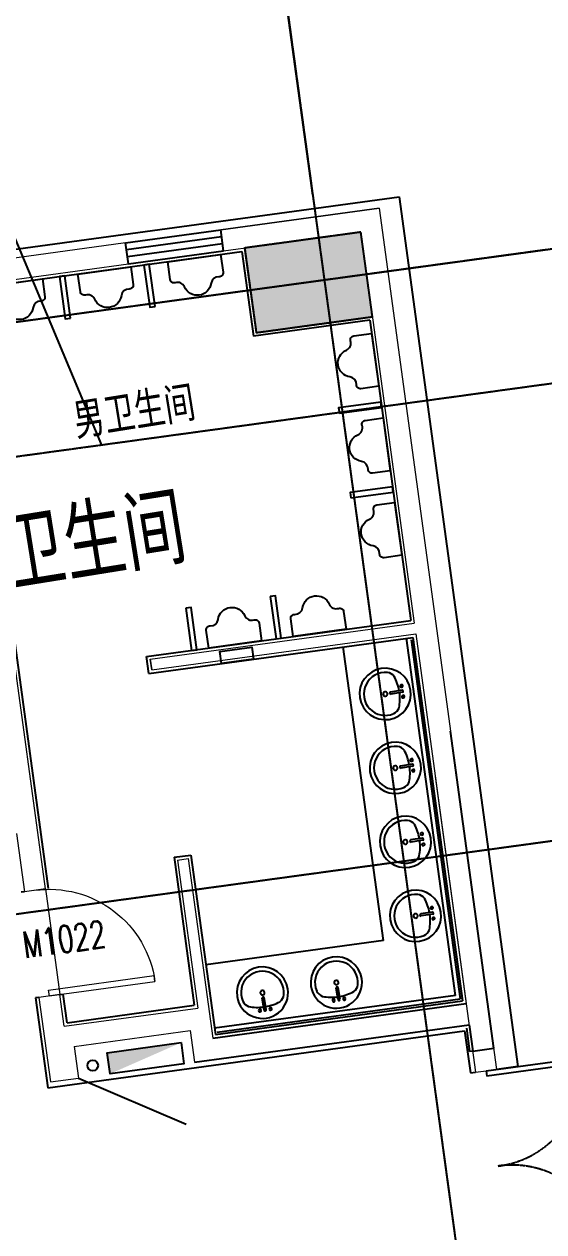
# Model space of a CAD drawing. Header units: millimetres. Extents: x 11669738 to 11859441, y -6222081 to -6069093.
# Drawn here: x 11763899 to 11768774, y -6088099 to -6076776 of the extents above; entities that cross this region are included whole.
import ezdxf
from ezdxf.enums import TextEntityAlignment as Align

# ---------------------------------------------------------------- set-up
doc = ezdxf.new("R2010")
doc.units = ezdxf.units.MM
for name, pattern in [('DASH', [0.35, 0.25, -0.1]), ('E-COLS-F4$0$HIDDEN', [0.375, 0.25, -0.125]), ('E-RG-1F$0$$0$DOTE', [2.42, 2, -0.2, 0.02, -0.2]), ('XRE2$0$HIDDEN', [0.375, 0.25, -0.125])]:
    doc.linetypes.add(name, pattern=pattern)
for name, color, linetype in [('A-SYMB-DOOR', 13, 'Continuous'), ('A-SYMB-DOOR1', 4, 'Continuous'), ('A—墙体', 7, 'Continuous'), ('A—轴线、尺寸', 1, 'Continuous'), ('A—门窗', 135, 'Continuous'), ('E-COLS-F4$0$0S-COLS-HATCH', 8, 'Continuous'), ('E-COLS-F4$0$0S-COLS-I', 90, 'E-COLS-F4$0$HIDDEN'), ('I—平面—卫生间隔断（不到顶）', 48, 'Continuous'), ('I—平面—文字', 40, 'Continuous'), ('I—平面—文字（放大1：100）', 40, 'XRE2$0$HIDDEN'), ('I—平面—洁具2', 44, 'Continuous'), ('I—平面—消防设施', 10, 'Continuous'), ('I—平面—装饰面层线', 192, 'Continuous'), ('I—平面—门', 22, 'Continuous'), ('轴线100', 1, 'Continuous')]:
    doc.layers.add(name, color=color, linetype=linetype)
for name, color, linetype, lineweight in [('E2-RI-4F$0$A-WALL', 7, 'Continuous', 5), ('E2-RW-12345F$0$A-DOOR', 32, 'Continuous', 5), ('E2-RW-12345F$0$A-WALL', 7, 'Continuous', 5)]:
    doc.layers.add(name, color=color, linetype=linetype, lineweight=lineweight)
doc.styles.add('ARIAL', font='SIMYOU.TTF', dxfattribs={"width": 0.9})
doc.styles.add('ECADI-TXT', font='simplex.shx', dxfattribs={"bigfont": 'hztxt.shx'})
doc.styles.add('XD2008', font='simhei.ttf', dxfattribs={"width": 0.85})
doc.dimstyles.new('200', dxfattribs={"dimscale": 200, "dimtxt": 2.5, "dimasz": 2, "dimexe": 1, "dimexo": 1, "dimgap": 0.8, "dimtad": 1, "dimdec": 0, "dimdsep": 46, "dimtxsty": 'ARIAL', "dimblk1": 'ARCHTICK', "dimblk2": 'ARCHTICK', "dimsah": 1, "dimcen": -0.9, "dimdle": 1, "dimclrd": 256, "dimclre": 256, "dimclrt": 40, "dimaunit": 1, "dimadec": 0, "dimazin": 0, "dimtfac": 0.35, "dimtdec": 0, "dimtix": 1, "dimtmove": 2, "dimatfit": 3, "dimldrblk": 'ARCHTICK', "dimfxl": 0, "dimtvp": 0.8, "dimtolj": 1, "dimtzin": 0, "dimarcsym": 0})
doc.dimstyles.new('副本 100', dxfattribs={"dimscale": 100, "dimtxt": 2.5, "dimasz": 2, "dimexe": 1, "dimexo": 1, "dimgap": 0.8, "dimtad": 1, "dimdec": 0, "dimdsep": 46, "dimtxsty": 'ARIAL', "dimblk1": 'ARCHTICK', "dimblk2": 'ARCHTICK', "dimsah": 1, "dimcen": -0.9, "dimdle": 1, "dimclrd": 256, "dimclre": 256, "dimclrt": 40, "dimaunit": 1, "dimadec": 0, "dimazin": 0, "dimtfac": 0.35, "dimtdec": 0, "dimtix": 1, "dimtmove": 2, "dimatfit": 3, "dimldrblk": 'ARCHTICK', "dimfxl": 0, "dimtvp": 0.8, "dimtolj": 1, "dimtzin": 0, "dimarcsym": 0})

# ---------------------------------------------------------------- blocks, each defined once
blk = doc.blocks.new('E-COLS-F4')
at = {"layer": 'E-COLS-F4$0$0S-COLS-HATCH'}
blk.add_hatch(color=18, dxfattribs=at).paths.add_polyline_path([(11767057, -6078726), (11765967, -6078875), (11766076, -6079668), (11767166, -6079519)])
at = {"layer": 'A—墙体'}
blk.add_lwpolyline([(11767057, -6078726), (11765967, -6078875), (11766076, -6079668), (11767166, -6079519)], close=True, dxfattribs=at)
at = {"layer": 'E-COLS-F4$0$0S-COLS-I'}
blk.add_lwpolyline([(11767057, -6078726), (11765967, -6078875), (11766076, -6079668), (11767166, -6079519)], close=True, dxfattribs=at)
blk = doc.blocks.new('E2-RW-12345F$0$DOOR1000')
at = {"layer": 'E2-RW-12345F$0$A-DOOR'}
for p, q in [((0, 1000), (56, 1000)), ((0, 0), (0, 1000)), ((56, 0), (56, 1000)), ((0, 0), (56, 0))]:
    blk.add_line(p, q, dxfattribs=at)
blk.add_arc((0, 0), 1000, 0, 90, dxfattribs=at)
blk = doc.blocks.new('E2-RW-12345F$0$XFX-BX')
at = {"layer": 'I—平面—消防设施'}
blk.add_lwpolyline([(0, 0), (0, 200), (700, 200), (700, 0)], close=True, dxfattribs=at)
blk.add_solid([(0, 0), (0, 0), (700, 0), (700, 200)], dxfattribs=at)
blk = doc.blocks.new('B1-CR-B1$0$URINAL-1')
at = {"layer": 'I—平面—洁具2'}
blk.add_lwpolyline([(500, 0), (0, 0), (0, -168, 0.464292), (43, -204, -0.382572), (124, -255, 0.336188), (250, -350, 0.336188), (376, -255, -0.382572), (457, -204, 0.464292), (500, -168)], format="xyb", close=True, dxfattribs=at)
blk = doc.blocks.new('E1-RW-1F$0$E-WC-BF$0$Sink Vanity-Round - 19_ x 19_-1522437-Level 2 - Program')
for p, q in [((87, 247), (87, 136)), ((106, 247), (106, 136))]:
    blk.add_line(p, q)
for centre, radius, start, end in [((97, 85), 241, 360, 180), ((46, 247), 12.7, 360, 180), ((46, 247), 12.7, 180, 360), ((97, 247), 9.52, 360, 180), ((147, 247), 12.7, 360, 180), ((147, 247), 12.7, 180, 0), ((97, 85), 201, 165.3071, 14.6929), ((1, 104), 105, 120.7927, 162.1904), ((97, -233), 452, 91.2067, 109.2086), ((97, 136), 9.52, 180, 360), ((97, -233), 452, 70.7914, 88.7933), ((192, 104), 105, 17.8096, 59.2073), ((97, 85), 241, 180, 360), ((97, 85), 20.6, 360, 180), ((97, 85), 20.6, 180, 360)]:
    blk.add_arc(centre, radius, start, end)
blk = doc.blocks.new('ECADI-TAG-DOOR')
blk = doc.blocks.new('E2-RW-12345F$0$$TCHSYS$WIN2D')
for p, q in [((-0.5, 0.5), (0.5, 0.5)), ((-0.5, 0.5), (-0.5, -0.5)), ((0.5, 0.5), (0.5, -0.5)), ((0.5, 0.167), (-0.5, 0.167)), ((0.5, -0.167), (-0.5, -0.167)), ((-0.5, -0.5), (0.5, -0.5))]:
    blk.add_line(p, q)
blk = doc.blocks.new('_ArchTick')
at = {"color": 0, "linetype": 'ByBlock', "const_width": 0.4}
blk.add_lwpolyline([(-0.5, -0.5), (0.5, 0.5)], dxfattribs=at)
blk = doc.blocks.new('*D224')
at = {"layer": 'A—轴线、尺寸', "linetype": 'ByBlock', "lineweight": -2}
for p, q in [((11766593, -6078280), (11765915, -6073326)), ((11758809, -6074499), (11766141, -6073497)), ((11759657, -6079228), (11758980, -6074274))]:
    blk.add_line(p, q, dxfattribs=at)
at = {"layer": 'Defpoints', "color": 0, "linetype": 'ByBlock'}
for p in [(11765943, -6073524), (11766620, -6078479), (11759684, -6079427)]:
    blk.add_point(p, dxfattribs=at)
at = {"layer": 'A—轴线、尺寸', "linetype": 'ByBlock', "lineweight": -2, "yscale": 400, "zscale": 400}
for p, xscale, rotation in [((11765943, -6073524), 400, 7.783339573380966), ((11759007, -6074472), 399.9999999999999, 187.783339573381)]:
    blk.add_blockref('_ArchTick', p, dxfattribs=dict(at, xscale=xscale, rotation=rotation))
at = {"layer": 'A—轴线、尺寸', "color": 40, "linetype": 'ByBlock', "insert": (11762419, -6073592), "char_height": 500, "attachment_point": 5, "rotation": 7.7833, "style": 'ARIAL'}
blk.add_mtext('\\A1;7000', dxfattribs=at)
blk = doc.blocks.new('*D323')
at = {"layer": 'Defpoints', "color": 0, "linetype": 'ByBlock'}
for p in [(11765943, -6073524), (11766620, -6078478), (11759684, -6079426)]:
    blk.add_point(p, dxfattribs=at)
at = {"layer": '轴线100', "linetype": 'ByBlock', "lineweight": -2}
for p, q in [((11766606, -6078379), (11765929, -6073425)), ((11758908, -6074486), (11766042, -6073511)), ((11759671, -6079327), (11758994, -6074373))]:
    blk.add_line(p, q, dxfattribs=at)
at = {"layer": '轴线100', "linetype": 'ByBlock', "lineweight": -2, "xscale": 200, "yscale": 200, "zscale": 200}
for p, rotation in [((11765943, -6073524), 7.783339573525556), ((11759007, -6074472), 187.7833395735256)]:
    blk.add_blockref('_ArchTick', p, dxfattribs=dict(at, rotation=rotation))
at = {"layer": '轴线100', "color": 40, "linetype": 'ByBlock', "insert": (11762444, -6073770), "char_height": 300, "attachment_point": 5, "rotation": 7.7833, "style": 'ARIAL'}
blk.add_mtext('\\A1;7000', dxfattribs=at)

msp = doc.modelspace()

# ---------------------------------------------------------------- linework, layer by layer
at = {"layer": 'A—墙体', "lineweight": 13}
for p, q in [((11767228.3, -6078500.8), (11768271.1, -6086129.8)), ((11767228.3, -6078500.8), (11768271.1, -6086129.8)), ((11767572, -6082491.5), (11768045.9, -6085958.7)), ((11767572, -6082491.5), (11768045.9, -6085958.7))]:
    msp.add_line(p, q, dxfattribs=at)
at = {"layer": 'A—墙体'}
for p, q in [((11768304.6, -6086377.6, 0), (11767898.3, -6083405.2, 0)), ((11765668, -6086283.7), (11768045.9, -6085958.7)), ((11765668, -6086283.7), (11768045.9, -6085958.7)), ((11765496.9, -6086509), (11768073, -6086156.9)), ((11765496.9, -6086509), (11768073, -6086156.9)), ((11768073, -6086156.9), (11768106.9, -6086404.7, 0)), ((11768106.4, -6086404.7, 0), (11768304.6, -6086377.6, 0))]:
    msp.add_line(p, q, dxfattribs=at)
at = {"layer": 'A—轴线、尺寸', "linetype": 'ByBlock'}
for p, q in [((11765631.6, -6071249.3, 0), (11770124.6, -6104120.5, 0)), ((11782959.6, -6076956.1, 0), (11714698.8, -6086286.4, 0)), ((11764628.3, -6080723.3, 0), (11763087.7, -6077055, 0)), ((11783133.9, -6078193.8, 0), (11764628.3, -6080723.3, 0)), ((11783741.8, -6082400.3, 0), (11681261.5, -6096408, 0))]:
    msp.add_line(p, q, dxfattribs=at)
at = {"layer": 'A—门窗'}
for p, q in [((11752276.4, -6080463.9), (11767415.7, -6078394.5)), ((11767415.7, -6078394.5), (11768530.3, -6086548.7)), ((11768530.3, -6086548.7), (11768332.2, -6086575.8))]:
    msp.add_line(p, q, dxfattribs=at)
at = {"layer": 'E2-RI-4F$0$A-WALL'}
for p, q in [((11768332.1, -6086575.8), (11767939.4, -6083702.4)), ((11767754.8, -6083828.6), (11768134, -6086602.9)), ((11768134, -6086602.9), (11768332.1, -6086575.8))]:
    msp.add_line(p, q, dxfattribs=at)
at = {"layer": 'E2-RW-12345F$0$A-DOOR'}
msp.add_line((11764098.9, -6084883.3, 0), (11764234.3, -6085874.1, 0), dxfattribs=at)
at = {"layer": 'E2-RW-12345F$0$A-WALL', "lineweight": 13}
for p, q in [((11767228.3, -6078500.8), (11765742.2, -6078703.9)), ((11765742.2, -6078703.9), (11767227.9, -6078500.8)), ((11767228.3, -6078500.8), (11768271.1, -6086129.8)), ((11765742.2, -6078703.9), (11765769.3, -6078902.1)), ((11765769.3, -6078902.1), (11767057.3, -6078726)), ((11767057.3, -6078726), (11767558.4, -6082392.4)), ((11764850.5, -6078825.8), (11762670.7, -6079123.8)), ((11764877.5, -6079024), (11764850.5, -6078825.8)), ((11762697.8, -6079321.9), (11764877.5, -6079024)), ((11764098.9, -6084883.3), (11763756.9, -6082381.6)), ((11765081.4, -6082731, 0), (11767558.4, -6082392.4)), ((11765095, -6082830.1, 0), (11767572, -6082491.5)), ((11767572, -6082491.5), (11768045.9, -6085958.7)), ((11765081.4, -6082731, 0), (11765095, -6082830.1, 0)), ((11765095, -6082830.1, 0), (11765081.4, -6082731, 0)), ((11763826.3, -6084365.5, 0), (11763900.7, -6084910.4, 0)), ((11765338.7, -6084613.4, 0), (11765528.4, -6086000.5, 0)), ((11765437.8, -6084599.8, 0), (11765668, -6086283.7, 0)), ((11764098.9, -6084883.3, 0), (11763900.7, -6084910.4, 0)), ((11764234.3, -6085874.1, 0), (11764036.2, -6085901.2, 0)), ((11764036.2, -6085901.2, 0), (11764144.5, -6086693.8, 0)), ((11764275, -6086171.8), (11764234.3, -6085874.1)), ((11764275, -6086171.8), (11765528.4, -6086000.5)), ((11764366.5, -6086361.2, 0), (11765456.4, -6086212.2)), ((11765456.4, -6086212.2), (11765496.9, -6086509, 0)), ((11764366.5, -6086361.2, 0), (11764407.1, -6086658.4, 0)), ((11764144.5, -6086693.8), (11764407.1, -6086658))]:
    msp.add_line(p, q, dxfattribs=at)
at = {"layer": 'E2-RW-12345F$0$A-WALL'}
for p, q in [((11765338.7, -6084613.4, 0), (11765437.8, -6084599.8, 0)), ((11765668, -6086283.7), (11768045.9, -6085958.7)), ((11765496.9, -6086509), (11768073, -6086156.9))]:
    msp.add_line(p, q, dxfattribs=at)
at = {"layer": 'I—平面—卫生间隔断（不到顶）', "ltscale": 3}
for p, q in [((11767268.8, -6085368.5, 0), (11766892.4, -6082614.6, 0)), ((11767944.5, -6085881.8, 0), (11767486.8, -6082533.4, 0)), ((11767268.8, -6085368.5, 0), (11765604.3, -6085596, 0)), ((11767944.5, -6085881.8, 0), (11765685.5, -6086190.5, 0))]:
    msp.add_line(p, q, dxfattribs=at)
at = {"layer": 'I—平面—卫生间隔断（不到顶）', "ltscale": 3, "elevation": 0}
for points in [[(11765126.7, -6079423.9), (11765072.5, -6079027.6), (11765022.2, -6079034.5), (11765076.3, -6079430.8)], [(11764334, -6079532.2), (11764279.9, -6079136), (11764229.5, -6079142.8), (11764283.7, -6079539.1)], [(11766855.3, -6080423.9), (11767251.6, -6080369.7), (11767244.9, -6080320.4), (11766848.6, -6080374.6)], [(11766963.7, -6081216.5), (11767360, -6081162.4), (11767353.2, -6081113), (11766956.9, -6081167.2)], [(11766207.3, -6082143.1), (11766261.5, -6082539.4), (11766310.8, -6082532.7), (11766256.6, -6082136.4)], [(11765414.7, -6082251.5), (11765468.8, -6082647.8), (11765518.2, -6082641), (11765464, -6082244.7)]]:
    msp.add_lwpolyline(points, close=True, dxfattribs=at)
at = {"layer": 'I—平面—洁具2', "elevation": 0}
msp.add_lwpolyline([(11765748.4, -6082771), (11765732.8, -6082657.1), (11766035, -6082615.8), (11766050.6, -6082729.7), (11765748.4, -6082771)], dxfattribs=at)
at = {"layer": 'I—平面—消防设施'}
msp.add_lwpolyline([(11764407.1, -6086658), (11765419.1, -6087088.9)], dxfattribs=at)
msp.add_circle((11764542.2, -6086539, 0), 50, dxfattribs=at)
at = {"layer": 'I—平面—装饰面层线'}
for p, q in [((11763360.3, -6079261.6), (11765941.7, -6078908.8)), ((11765941.7, -6078908.8), (11766050.1, -6079701.4)), ((11767139.9, -6079552.4, 0), (11766050.1, -6079701.4)), ((11767139.9, -6079552.4), (11767524.6, -6082366.7)), ((11764128.6, -6084879.2), (11763782.6, -6082347.8)), ((11765047.6, -6082705.3, 0), (11767524.6, -6082366.7, 0)), ((11765069.3, -6082863.9, 0), (11767546.3, -6082525.3, 0)), ((11767546.3, -6082525.3), (11768012.1, -6085933.1)), ((11767529.2, -6082547.8), (11767989.6, -6085915.9)), ((11765069.3, -6082863.9, 0), (11765047.6, -6082705.3, 0)), ((11765305, -6084587.7, 0), (11765463.5, -6084566, 0)), ((11765463.5, -6084566, 0), (11765693.7, -6086250, 0)), ((11765305, -6084587.7, 0), (11765494.6, -6085974.8, 0)), ((11763900.7, -6084910.4, 0), (11763871, -6084914.4, 0)), ((11764036.2, -6085901.2, 0), (11764006.5, -6085905.2, 0)), ((11764006.5, -6085905.2, 0), (11764121.6, -6086747.4, 0)), ((11764234.3, -6085874.1, 0), (11764264.1, -6085870)), ((11764300.7, -6086138, 0), (11764264.1, -6085870)), ((11765710.8, -6086227.4), (11767989.6, -6085915.9)), ((11764300.7, -6086138, 0), (11765494.6, -6085974.8, 0)), ((11765693.7, -6086250), (11768012.1, -6085933.1)), ((11764121.6, -6086747.4), (11768030.2, -6086213.2)), ((11768030.2, -6086213.2), (11768084.4, -6086609.6)), ((11768047.3, -6086190.7), (11768077.1, -6086408.7, 0)), ((11768106.4, -6086404.7, 0), (11768077.1, -6086408.7, 0)), ((11768084.4, -6086609.6), (11768134, -6086602.9))]:
    msp.add_line(p, q, dxfattribs=at)
at = {"layer": 'I—平面—门'}
for p, q in [((11768232.6, -6086589.4), (11769124.3, -6086467.5)), ((11768232.6, -6086589.4), (11768239.4, -6086638.9)), ((11769131.1, -6086517), (11768239.4, -6086638.9))]:
    msp.add_line(p, q, dxfattribs=at)
at = {"layer": 'I—平面—门', "color": 8, "linetype": 'DASH', "ltscale": 20}
for centre, start, end in [((11768232.6, -6086589.4), 277.28371, 7.78371), ((11768476.4, -6088372.8), 7.78371, 98.28371)]:
    msp.add_arc(centre, 900, start, end, dxfattribs=at)
at = {"layer": '轴线100', "linetype": 'E-RG-1F$0$$0$DOTE'}
for p, q in [((11765631.5, -6071249.1, 0), (11770124.6, -6104120.2, 0)), ((11774523.5, -6078108.7, 0), (11671729.1, -6092159.3, 0)), ((11774692.8, -6079347.2, 0), (11706453.9, -6088674.5, 0)), ((11775276.9, -6083556.9, 0), (11707029.4, -6092885.3, 0))]:
    msp.add_line(p, q, dxfattribs=at)

# ---------------------------------------------------------------- block references
at = {"layer": 'A-SYMB-DOOR1'}
ref = msp.add_blockref('ECADI-TAG-DOOR', (11765005.5, -6086114.6, 0), dxfattribs=dict(at, xscale=100.0000000022703, yscale=100.0000000022704, zscale=100.0000000022704, rotation=7.999589584866729))
ref.add_attrib('门窗主编号1', 'M1022', dxfattribs={"layer": 'A-SYMB-DOOR', "height": 250, "rotation": 7.99959, "style": 'ECADI-TXT', "width": 0.7}).set_placement((11764676.4, -6085425.2, 0), align=Align.RIGHT)
at = {"layer": 'A—门窗', "xscale": -900.0000000000006, "yscale": 199.9999999999993, "zscale": 900, "rotation": 187.7837827304539}
msp.add_blockref('E2-RW-12345F$0$$TCHSYS$WIN2D', (11765309.9, -6078863.9), dxfattribs=at)
at = {"layer": 'E2-RW-12345F$0$A-DOOR', "extrusion": (-3.04314e-07, -4.01098e-07, 1), "xscale": -1, "rotation": 277.7841441223616}
msp.add_blockref('E2-RW-12345F$0$DOOR1000', (11764135.3, -6085887.6, -1.1), dxfattribs=at)
at = {"layer": 'I—平面—洁具2', "xscale": -1}
for p, rotation in [((11765741.3, -6078936.2, 0), 7.78338413568301), ((11764898.7, -6079051.4, 0), 7.78338413568301), ((11764070.9, -6079164.5, 0), 7.78338413568301), ((11767224.5, -6080171.2, 0), 277.783185849986), ((11767332.8, -6080963.4, 0), 277.783185849986), ((11767441.1, -6081755.6, 0), 277.783185849986), ((11766422.7, -6082517.4, 0), 187.783318630726), ((11765630, -6082625.7, 0), 187.783318630726)]:
    msp.add_blockref('B1-CR-B1$0$URINAL-1', p, dxfattribs=dict(at, rotation=rotation))
at = {"layer": 'I—平面—洁具2'}
for p, rotation in [((11767187.1, -6082972.8, 0), 278.7564959890631), ((11767281.9, -6083666.4, 0), 278.7564959890631), ((11767376.7, -6084359.9, 0), 278.7564959890631), ((11767471.5, -6085053.5, 0), 278.7564959890631), ((11766216.9, -6085757.8, 0), 188.756495988776), ((11766910.4, -6085662.9, 0), 188.756495988776)]:
    msp.add_blockref('E1-RW-1F$0$E-WC-BF$0$Sink Vanity-Round - 19_ x 19_-1522437-Level 2 - Program', p, dxfattribs=dict(at, rotation=rotation))
at = {"layer": 'I—平面—消防设施', "rotation": 187.7770479699787}
msp.add_blockref('E2-RW-12345F$0$XFX-BX', (11765370.8, -6086324.9, 0), dxfattribs=at)
at = {"layer": 'I—平面—装饰面层线'}
msp.add_blockref('E-COLS-F4', (0, 0), dxfattribs=at)

# ---------------------------------------------------------------- texts
at = {"layer": 'I—平面—文字', "linetype": 'ByBlock', "style": 'XD2008', "width": 0.7}
msp.add_text('男卫生间', height=600, rotation=9.15842, dxfattribs=at).set_placement((11763184.9, -6082122.4, 0))
at = {"layer": 'I—平面—文字（放大1：100）', "linetype": 'ByBlock', "style": 'XD2008', "width": 0.7}
msp.add_text('男卫生间', height=300, rotation=9.15842, dxfattribs=at).set_placement((11764388.3, -6080638.3, 0))

# ---------------------------------------------------------------- dimensions: what is measured, and where the dimension line sits
at = {"layer": 'A—轴线、尺寸', "linetype": 'ByBlock'}
dim = msp.add_linear_dim(base=(11765942.5, -6073524.3, 0), p1=(11759684.2, -6079426.6, 0), p2=(11766619.7, -6078478.6, 0), angle=7.78334, dimstyle='200', dxfattribs=at)
dim.commit()
dim.dimension.update_dxf_attribs({"geometry": '*D224', "text_midpoint": (11762419.3, -6073592.1, 0)})
at = {"layer": '轴线100', "linetype": 'ByBlock'}
dim = msp.add_linear_dim(base=(11765942.6, -6073524, 0), p1=(11759684.2, -6079426.3, 0), p2=(11766619.8, -6078478.3, 0), angle=7.78334, dimstyle='副本 100', override={"dimtxt": 3}, dxfattribs=at)
dim.commit()
dim.dimension.update_dxf_attribs({"geometry": '*D323', "text_midpoint": (11762443.7, -6073770.2, 0)})

doc.saveas('drawing.dxf')
